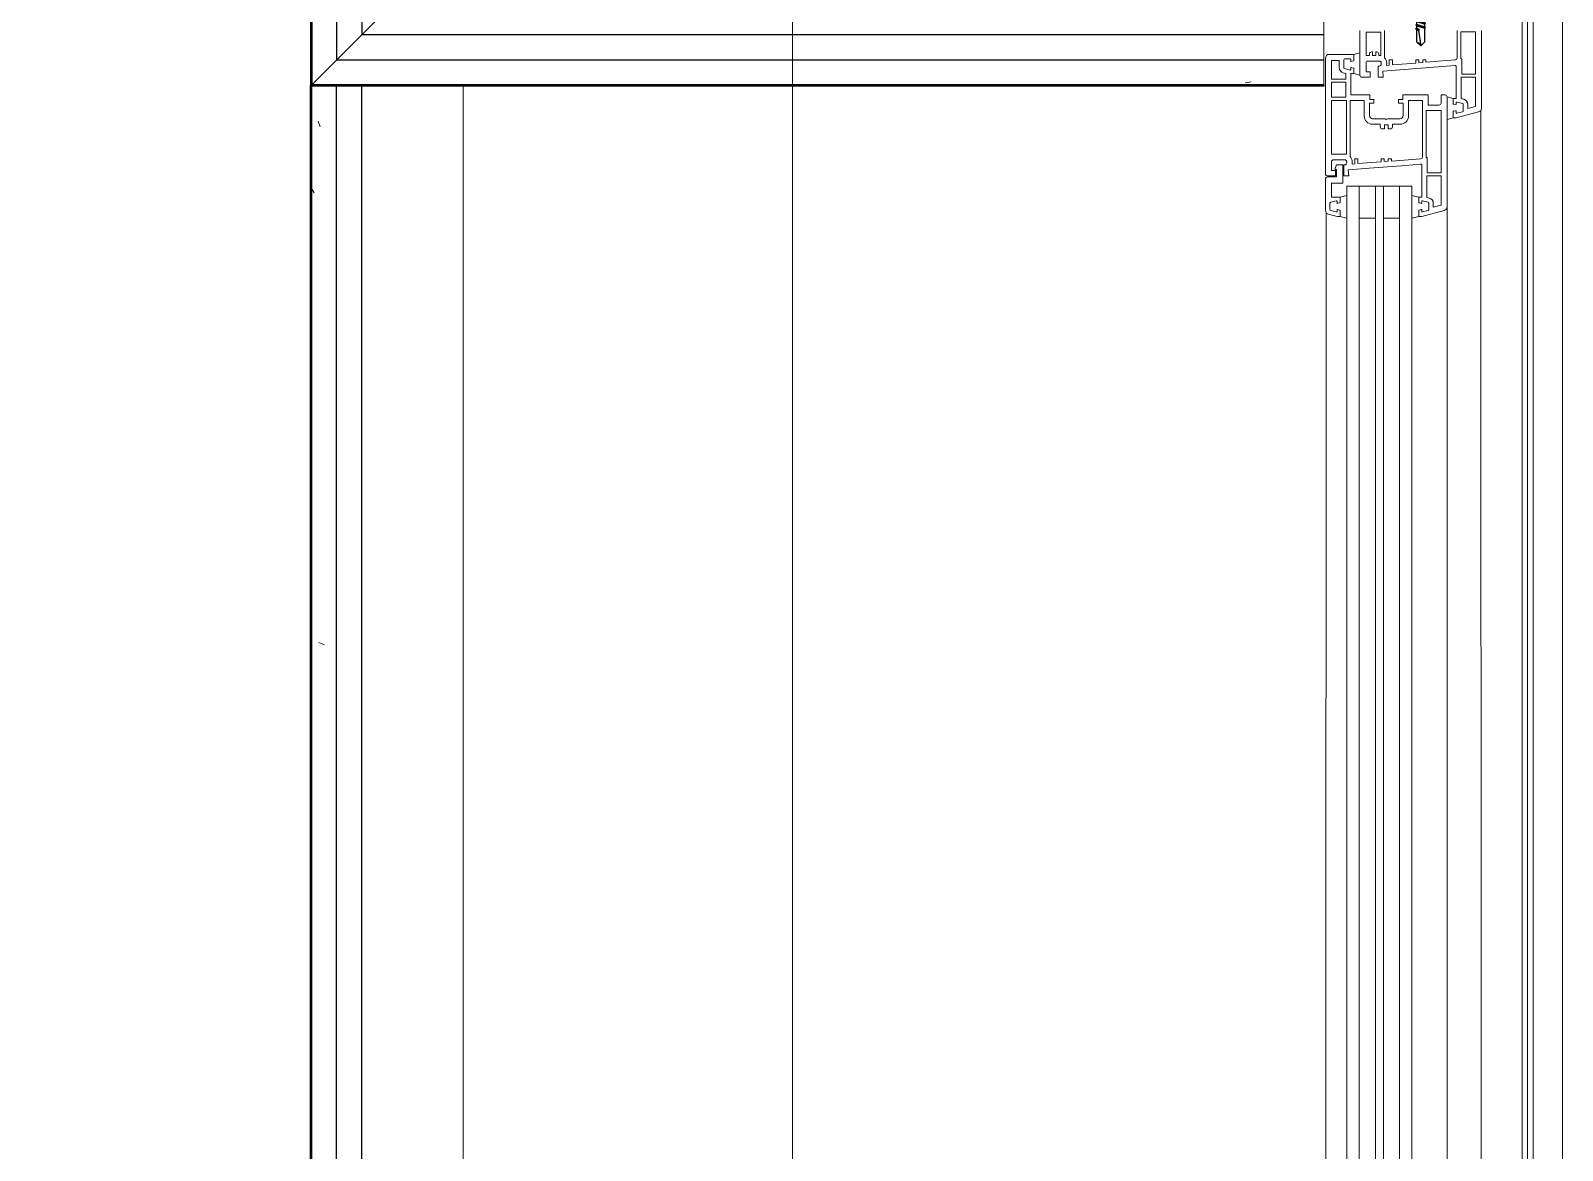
# Model space of a CAD drawing. Header units: metres. Extents: x -7665 to -5405, y -4871 to -3608.
# Drawn here: x -5483.862 to -5483.106, y -4858.684 to -4858.132 of the extents above; entities that cross this region are included whole.
import ezdxf

# ---------------------------------------------------------------- set-up
doc = ezdxf.new("R2010")
doc.units = ezdxf.units.M
doc.linetypes.add('Xref_level ST-8$0$DASHDOT', pattern=[25.4, 12.7, -6.35, 0, -6.35])
doc.layers.add('_5-1_Площадь помещений', color=2, linetype='Continuous', lineweight=30, plot=False)
for name, color, linetype in [('A-Wall', 113, 'Continuous'), ('HAUPTPROFIL', 7, 'Continuous'), ('S-METL', 7, 'Continuous'), ('Стены ГКЛ (графика)', 7, 'Continuous')]:
    doc.layers.add(name, color=color, linetype=linetype)
doc.layers.add('ГКЛ (контур)', color=255, linetype='Continuous', plot=False)
doc.layers.add('ГКЛ Откосы (контур)', color=7, linetype='Continuous', plot=False)
for name, color, linetype, lineweight in [('Обобщенные модели', 7, 'Continuous', 18), ('ОСИ', 250, 'Xref_level ST-8$0$DASHDOT', 5), ('Цоколь', 252, 'Continuous', 18)]:
    doc.layers.add(name, color=color, linetype=linetype, lineweight=lineweight)
doc.layers.add('Окна', color=7, linetype='Continuous', lineweight=9, true_color=0x0080c0)
pattern_1 = [(0, (12, 6), (3, 300), [3, -300]), (10, (108, 12), (-49.14003004104248, 295.9632704366632), [2.999999999999999, -299.9999999999998]), (20, (54, 78), (-99.78696513534288, 282.9338466657496), [3, -300]), (29.99999999999999, (120, 126), (-147.4019237886467, 261.3076211353316), [3, -300]), (40, (42.00000000000001, 144), (-190.5381495766049, 231.741695764753), [2.999999999999999, -299.9999999999998]), (49.99999999999999, (66, 216), (-227.8849701066338, 195.1344162353187), [3, -300]), (59.99999999999999, (24, 270), (-258.3076211353316, 152.5980762113534), [3, -300]), (70, (120, 264), (-280.8817258057955, 105.4251208600584), [2.999999999999999, -299.9999999999998]), (80, (192, 276), (-294.9213813706616, 55.04887655911575), [2.999999999999999, -299.9999999999998]), (90, (228, 204), (-300, 3.000000000000018), [3, -300]), (99.99999999999997, (288, 198), (-295.9632704366632, -49.14003004104247), [3, -299.9999999999999]), (110, (288, 90), (-282.9338466657496, -99.78696513534288), [3, -300]), (120, (234, 54), (-261.3076211353316, -147.4019237886466), [2.999999999999999, -299.9999999999998]), (130, (150, 72), (-231.741695764753, -190.5381495766049), [3, -300]), (140, (204, 126), (-195.1344162353188, -227.8849701066338), [3, -300]), (150, (150, 180), (-152.5980762113533, -258.3076211353316), [3, -300]), (160.0000000000001, (276, 12), (-105.4251208600585, -280.8817258057954), [3, -300])]

# ---------------------------------------------------------------- blocks, each defined once
blk = doc.blocks.new('29-4.8-drill')
at = {"color": 0, "ltscale": 100}
for p, q in [((-6.80000000000291, 4), (-3.400000000001455, 4)), ((-6.80000000000291, -4), (-6.80000000000291, 4)), ((-6.80000000000291, 2), (-3.400000000001455, 2)), ((-3.400000000001455, 5.25), (-2.5, 5.25)), ((-3.400000000001455, -5.25), (-3.400000000001455, 5.25)), ((-3.400000000001455, 4), (-3.400000000001455, -4)), ((-2.5, 5.25), (-2.5, -5.25)), ((-2.5, -2.049999999995634), (-2.5, 2.05000000000291)), ((-2.5, 2.05000000000291), (-2, 2.05000000000291)), ((-2, 7), (-1.5, 7)), ((-2, -7), (-2, 7)), ((-1.5, 7), (-1.5, -7)), ((-1.5, 7), (0, 7)), ((-1.5, -7), (-1.5, 7)), ((0, 7), (0, -7)), ((0, 2.049999999995634), (1.863843876330066, 2.05000000000291)), ((2.21384387632861, 2.400000000001455), (1.863843876330066, 2.05000000000291)), ((1.863843876330066, 2.05000000000291), (3.150000000037835, -2.049999999995634)), ((2.213843876321334, 2.400000000001455), (3.5, -2.400000000001455)), ((2.213843876314058, 2.400000000001455), (2.563843876312603, 2.05000000000291)), ((2.563843876312603, 2.05000000000291), (3.863843876330066, 2.05000000000291)), ((2.563843876312603, 2.05000000000291), (3.850000000013097, -2.049999999988358)), ((4.21384387632861, 2.400000000001455), (3.863843876330066, 2.05000000000291)), ((3.863843876330066, 2.05000000000291), (5.150000000037835, -2.049999999995634)), ((4.213843876321334, 2.400000000001455), (5.5, -2.400000000001455)), ((4.213843876314058, 2.400000000001455), (4.563843876312603, 2.05000000000291)), ((4.563843876312603, 2.05000000000291), (5.863843876330066, 2.05000000000291)), ((4.563843876312603, 2.05000000000291), (5.850000000013097, -2.049999999988358)), ((6.21384387632861, 2.400000000001455), (5.863843876330066, 2.05000000000291)), ((5.863843876330066, 2.05000000000291), (7.150000000037835, -2.049999999995634)), ((6.213843876321334, 2.400000000001455), (7.5, -2.400000000001455)), ((6.213843876314058, 2.400000000001455), (6.563843876312603, 2.05000000000291)), ((6.563843876312603, 2.05000000000291), (7.863843876330066, 2.05000000000291)), ((6.563843876312603, 2.05000000000291), (7.850000000013097, -2.049999999988358)), ((8.21384387632861, 2.400000000001455), (7.863843876330066, 2.05000000000291)), ((7.863843876330066, 2.05000000000291), (9.150000000037835, -2.049999999995634)), ((8.213843876321334, 2.400000000001455), (9.5, -2.400000000001455)), ((8.213843876314058, 2.400000000001455), (8.563843876312603, 2.05000000000291)), ((8.563843876312603, 2.05000000000291), (9.863843876330066, 2.05000000000291)), ((8.563843876312603, 2.05000000000291), (9.850000000013097, -2.049999999988358)), ((10.21384387632861, 2.400000000001455), (9.863843876330066, 2.05000000000291)), ((9.863843876330066, 2.05000000000291), (11.15000000003783, -2.049999999995634)), ((10.21384387632133, 2.400000000001455), (11.5, -2.400000000001455)), ((10.21384387631406, 2.400000000001455), (10.5638438763126, 2.05000000000291)), ((10.5638438763126, 2.05000000000291), (11.86384387633007, 2.05000000000291)), ((10.5638438763126, 2.05000000000291), (11.8500000000131, -2.049999999988358)), ((12.21384387632861, 2.400000000001455), (11.86384387633007, 2.05000000000291)), ((11.86384387633007, 2.05000000000291), (13.15000000003783, -2.049999999995634)), ((12.21384387632133, 2.400000000001455), (13.5, -2.400000000001455)), ((12.21384387631406, 2.400000000001455), (12.5638438763126, 2.05000000000291)), ((12.5638438763126, 2.05000000000291), (13.86384387633007, 2.05000000000291)), ((12.5638438763126, 2.05000000000291), (13.8500000000131, -2.049999999988358)), ((14.21384387632861, 2.400000000001455), (13.86384387633007, 2.05000000000291)), ((13.86384387633007, 2.05000000000291), (15.15000000003783, -2.049999999995634)), ((14.21384387632133, 2.400000000001455), (15.5, -2.400000000001455)), ((14.21384387631406, 2.400000000001455), (14.5638438763126, 2.05000000000291)), ((14.5638438763126, 2.05000000000291), (15.86384387633007, 2.05000000000291)), ((14.5638438763126, 2.05000000000291), (15.8500000000131, -2.049999999988358)), ((16.21384387632861, 2.400000000001455), (15.86384387633007, 2.05000000000291)), ((15.86384387633007, 2.05000000000291), (17.15000000003783, -2.049999999995634)), ((16.21384387632133, 2.400000000001455), (17.5, -2.400000000001455)), ((16.21384387631406, 2.400000000001455), (16.5638438763126, 2.05000000000291)), ((16.5638438763126, 2.05000000000291), (17.86384387633007, 2.05000000000291)), ((16.5638438763126, 2.05000000000291), (17.8500000000131, -2.049999999988358)), ((18.21384387632861, 2.400000000001455), (17.86384387633007, 2.05000000000291)), ((17.86384387633007, 2.05000000000291), (18.15347677590034, 1.126710154894681)), ((18.50347677589161, 0.7767101549034123), (18.15347677589307, 1.126710154901957)), ((18.21384387632133, 2.400000000001455), (18.61809201786673, 0.8913253968930803)), ((18.21384387631406, 2.400000000001455), (18.5638438763126, 2.05000000000291)), ((18.50347677587706, 0.7767101549034123), (18.85347677587561, 1.126710154901957)), ((18.5638438763126, 2.05000000000291), (24.44999999998254, 2.05000000000291)), ((18.5638438763126, 2.05000000000291), (18.85347677588288, 1.126710154909233)), ((18.85347677587561, 1.126710154901957), (26.50000000000728, 0)), ((26.49999999999272, 0), (24.44999999998254, 2.05000000000291)), ((24.44999999998254, 2.05000000000291), (25.51833517263003, 0.1446476650016848)), ((-6.80000000000291, -2), (-3.400000000001455, -2)), ((-3.400000000001455, -4), (-6.80000000000291, -4)), ((-2.5, -5.25), (-3.400000000001455, -5.25)), ((-2, -2.049999999995634), (-2.5, -2.049999999995634)), ((-1.5, -7), (-2, -7)), ((0, -7), (-1.5, -7)), ((3.150000000037835, -2.049999999995634), (0, -2.049999999995634)), ((3.500000000029104, -2.399999999986903), (3.150000000030559, -2.049999999988358)), ((3.500000000014552, -2.399999999986903), (3.850000000013097, -2.049999999988358)), ((5.150000000037835, -2.049999999995634), (3.850000000005821, -2.049999999995634)), ((5.500000000029104, -2.399999999986903), (5.150000000030559, -2.049999999988358)), ((5.500000000014552, -2.399999999986903), (5.850000000013097, -2.049999999988358)), ((7.150000000037835, -2.049999999995634), (5.850000000005821, -2.049999999995634)), ((7.500000000029104, -2.399999999986903), (7.150000000030559, -2.049999999988358)), ((7.500000000014552, -2.399999999986903), (7.850000000013097, -2.049999999988358)), ((9.150000000037835, -2.049999999995634), (7.850000000005821, -2.049999999995634)), ((9.500000000029104, -2.399999999986903), (9.150000000030559, -2.049999999988358)), ((9.500000000014552, -2.399999999986903), (9.850000000013097, -2.049999999988358)), ((11.15000000003783, -2.049999999995634), (9.85000000000582, -2.049999999995634)), ((11.5000000000291, -2.399999999986903), (11.15000000003056, -2.049999999988358)), ((11.50000000001455, -2.399999999986903), (11.8500000000131, -2.049999999988358)), ((13.15000000003783, -2.049999999995634), (11.85000000000582, -2.049999999995634)), ((13.5000000000291, -2.399999999986903), (13.15000000003056, -2.049999999988358)), ((13.50000000001455, -2.399999999986903), (13.8500000000131, -2.049999999988358)), ((15.15000000003783, -2.049999999995634), (13.85000000000582, -2.049999999995634)), ((15.5000000000291, -2.399999999986903), (15.15000000003056, -2.049999999988358)), ((15.50000000001455, -2.399999999986903), (15.8500000000131, -2.049999999988358)), ((17.15000000003783, -2.049999999995634), (15.85000000000582, -2.049999999995634)), ((17.5000000000291, -2.399999999986903), (17.15000000003056, -2.049999999988358)), ((17.50000000001455, -2.399999999986903), (17.8500000000131, -2.049999999988358)), ((24.45000000000437, -2.049999999995634), (17.85000000000582, -2.049999999995634)), ((26.49999999999272, -1.455191522836685e-11), (24.45000000000437, -2.049999999995634))]:
    blk.add_line(p, q, dxfattribs=at)
blk = doc.blocks.new('ОК-1 1200 (ширина проема)')
at = {"linetype": 'ByBlock', "ltscale": 500}
for p, q in [((138.6341880499385, 97), (1060.148289091885, 96.58670668082777)), ((1066.043625324965, 91.67764571355656), (1065.306292434689, 94.42940952256322)), ((1063.187866458204, 37.00000000023283), (136.8121335413307, 37)), ((88.11598111875355, 20), (1110.666496023536, 20.41329331940506))]:
    blk.add_line(p, q, dxfattribs=at)
for p, q in [((1058.303847576957, 89.79999999993015), (1057.5, 86.40000000002328)), ((1068.60769515438, 86.40000000002328), (1067.803847576957, 89.79999999993015)), ((1128.803847576957, 83), (1128, 80)), ((1138.303847576957, 83), (1139.10769515438, 80)), ((1058.303847576957, 51), (1057.5, 54.40000000002328)), ((1068.60769515438, 54.40000000002328), (1067.803847576957, 51)), ((1107, 34), (1106.196152422577, 37)), ((1117.303847576957, 37), (1116.5, 34))]:
    blk.add_line(p, q)
for points in [[(1084.803847576957, 86.5, -0.414213562373095), (1083.803847576957, 87.5), (1083.803847576957, 88), (1078.303847576957, 88), (1078.303847576957, 85.5), (1081.303847576957, 85.76246599061415), (1081.969858094584, 77.29999999993015), (1082.111521166749, 75.5), (1083.370748476125, 59.5), (1083.51241154829, 57.69999999995343), (1084.116615949664, 50.03931330773048, -0.4374590208799145), (1083.618163882289, 49.5), (1067.803847576957, 49.5), (1067.803847576957, 51), (1065.298591688741, 51, 0.3394542588645138), (1065.105406523682, 50.85176380898338), (1064.810662412085, 49.75176380900666, 0.4931454260322198), (1065.003847577143, 49.5), (1065.753847577143, 49.5, -0.4931454260300356), (1066.043625324965, 49.12235428649001), (1065.306292434689, 46.37059047748335, -0.3394542588645137), (1064.823329521343, 46), (1061.784365633037, 46, -0.3394542588625544), (1061.301402719691, 46.37059047748335), (1060.564069829416, 49.12235428649001, -0.4931454260300355), (1060.853847577237, 49.5), (1061.603847577237, 49.5, 0.4931454260322199), (1061.797032742295, 49.75176380900666), (1061.502288630698, 50.85176380898338, 0.3394542588645137), (1061.309103465639, 51), (1058.303847576957, 51), (1058.303847576957, 49.5), (1061.256014805753, 38.48236190970056, 0.3394542588625544), (1063.187866458669, 37), (1117.303847576957, 37, 0.414213562373095), (1118.303847576957, 38), (1118.303847576957, 40), (1114.303847576957, 40, -0.414213562373095), (1113.303847576957, 41), (1113.303847576957, 46.40000000002328), (1118.303847576957, 46.40000000002328), (1118.303847576957, 58.90000000002328), (1116.103847577237, 58.90000000002328), (1116.103847577237, 60.90000000002328), (1114.303847576957, 60.90000000002328), (1114.303847576957, 58.75), (1108.003847577143, 58.75, -0.414213562373095), (1106.503847577143, 60.25), (1106.503847577143, 66.48038475774229), (1106.20384757733, 67), (1106.503847577143, 67.51961524225771), (1106.503847577143, 73.75, -0.414213562373095), (1108.003847577143, 75.25), (1114.303847576957, 75.25), (1114.303847576957, 73.09999999997672), (1116.103847577237, 73.09999999997672), (1116.103847577237, 75.09999999997672), (1118.303847576957, 75.09999999997672), (1118.303847576957, 84.5), (1128.803847576957, 84.5), (1128.803847576957, 83), (1128.803847576957, 83), (1131.309103465639, 83, 0.3394542588625543), (1131.502288630698, 83.1482361909002), (1131.797032742295, 84.24823619099334, 0.4931454260322199), (1131.603847577237, 84.5), (1130.853847577237, 84.5, -0.4931454260300355), (1130.564069829416, 84.87764571350999), (1131.301402719691, 87.62940952251665, -0.3394542588645138), (1131.784365633037, 88), (1135.543625324965, 88, -0.414213562373095), (1136.043625324965, 87.5), (1136.043625324965, 84.87764571350999, -0.4931454260300356), (1135.753847577143, 84.5), (1135.003847577143, 84.5, 0.4931454260322198), (1134.810662412085, 84.24823619099334), (1135.105406523682, 83.1482361909002, 0.3394542588625544), (1135.298591688741, 83), (1138.303847576957, 83), (1138.303847576957, 95, 0.414213562373095), (1136.303847576957, 97), (1079.303847576957, 97, 0.414213562373095), (1078.303847576957, 96), (1078.303847576957, 92), (1081.003847577143, 92), (1081.003847577143, 94), (1085.303847576957, 94, -0.414213562373095), (1086.303847576957, 93), (1086.303847576957, 87.5, -0.414213562373095), (1085.303847576957, 86.5)], [(1135.303847576957, 90.19999999995343), (1135.303847576957, 94), (1126.003847577143, 94), (1126.003847577143, 87), (1128.855145349633, 87), (1129.176365901716, 88.19881142175291, -0.3394542588625544), (1131.784365633037, 90.19999999995343)], [(1139.5, 73.79999999993015), (1137.700000000186, 73.79999999993015), (1137.700000000186, 72.19999999995343), (1139.5, 72.19999999995343), (1139.5, 71.69999999995343, -0.414213562373095), (1138.5, 70.69999999995343), (1137.700000000186, 70.69999999995343), (1137.700000000186, 69.69999999995343), (1149.25, 69.69999999995343), (1149.25, 77), (1137.700000000186, 77), (1137.700000000186, 75.29999999993015), (1138.5, 75.29999999993015, -0.414213562373095), (1139.5, 74.29999999993015)], [(1062.936986515298, 43.79999999993015), (1063.955193446483, 40), (1078.303847576957, 40), (1078.303847576957, 47), (1067.752549804747, 47), (1067.431329252664, 45.80118857824709, -0.3394542588625543), (1064.823329521343, 43.79999999993015)], [(1111.633138938341, 26.79999999993015), (1112.651345869526, 23), (1127, 23), (1127, 30), (1116.44870222779, 30), (1116.127481675241, 28.80118857813068, -0.3394542588625543), (1113.519481944386, 26.79999999993015)]]:
    blk.add_lwpolyline(points, format="xyb", close=True)
for points in [[(1081.503847577143, 91.5), (1081.503847577143, 91.5), (1077.803847576957, 91.5), (1077.803847576957, 96, 0.414213562373095), (1076.803847576957, 97), (1061.365811950061, 97, 0.3394542588621176), (1059.433960297611, 95.51763809018303), (1058.303847576957, 91.29999999993015), (1058.303847576957, 89.79999999993015), (1061.309103465639, 89.79999999993015, 0.3394542588645137), (1061.502288630698, 89.94823619094677), (1061.797032742295, 91.04823619092349, 0.4931454260322199), (1061.603847577237, 91.29999999993015), (1060.853847577237, 91.29999999993015, -0.4931454260300355), (1060.564069829416, 91.67764571355656), (1061.301402719691, 94.42940952256322, -0.3394542588625544), (1061.784365633037, 94.79999999993015), (1064.823329521343, 94.79999999993015, -0.3394542588645137), (1065.306292434689, 94.42940952256322), (1066.043625324965, 91.67764571355656, -0.4931454260300356), (1065.753847577143, 91.29999999993015), (1065.003847577143, 91.29999999993015, 0.4931454260322198), (1064.810662412085, 91.04823619092349), (1065.105406523682, 89.94823619094677, 0.3394542588645138), (1065.298591688741, 89.79999999993015), (1067.803847576957, 89.79999999993015), (1067.803847576957, 94), (1074.803847576957, 94), (1074.803847576957, 88.5), (1083.803847576957, 88.5), (1083.803847576957, 91.5), (1082.063338021748, 92.25674328499008, 0.5401261357429529), (1081.503847577143, 91.88991526246537), (1081.503847577143, 91.5)], [(1085.292002456728, 69.50001371314283), (1084.38711319305, 81.00001371314283), (1086.803769689985, 81.00001371314283), (1086.803769689985, 82.50001371314283), (1084.269006244373, 82.50001371314283), (1084.162234281655, 83.85605538194068, 0.04360011146312175), (1084.803847576957, 83.79999999993015), (1085.303847576957, 83.79999999993015, 0.2005265521094505), (1087.936336893588, 84.90000000002328), (1115.603847577237, 84.90000000002328), (1115.603847577237, 77.90000000002328), (1108.003847577143, 77.89999999990687, 0.414213562373095), (1103.803847576957, 73.69999999995343), (1103.803847576957, 69.94999999995343), (1102.503847577143, 69.94999999995343, 0.414213562373095), (1101.503847577143, 68.94999999995343), (1101.503847577143, 67.84999999997672), (1103.503847577143, 67.84999999997672), (1103.503847577143, 67), (1103.503847577143, 66.04999999993015), (1101.503847577143, 66.04999999993015), (1101.503847577143, 64.94999999995343, 0.414213562373095), (1102.503847577143, 63.94999999995343), (1103.803847576957, 63.94999999995343), (1103.803847576957, 60.19999999995343, 0.414213562373095), (1108.003847577143, 56), (1115.603847577237, 56), (1115.603847577237, 49.09999999997672), (1087.821985654533, 49.09999999997672, -0.3913924554634349), (1086.825068321079, 50.0215409041848), (1085.685588877648, 64.5), (1086.803847576957, 64.5), (1086.803847576957, 66), (1085.567536317743, 66), (1085.410132904071, 68), (1086.803847576957, 68), (1086.803847576957, 69.5), (1085.292080343701, 69.5)], [(1150, 80), (1128, 80, 0.414213562373095), (1127, 79), (1127, 75), (1129.700000000186, 75), (1129.700000000186, 77), (1134, 77, -0.414213562373095), (1135, 76), (1135, 70.5, -0.414213562373095), (1134, 69.5), (1133.5, 69.5, -0.414213562373095), (1132.5, 70.5), (1132.5, 71), (1127, 71), (1127, 68.5), (1130, 68.76246599049773), (1132.812768372707, 33.03931330773048, -0.4374590208799145), (1132.314316304866, 32.5), (1116.5, 32.5), (1116.5, 34), (1113.994744111784, 34, 0.3394542588645138), (1113.801558946259, 33.85176380898338), (1113.506814834662, 32.75176380900666, 0.4931454260322198), (1113.700000000186, 32.5), (1114.450000000186, 32.5, -0.4931454260300356), (1114.739777748007, 32.12235428649001), (1114.002444857731, 29.37059047736693, -0.3394542588625543), (1113.519481944386, 29), (1110.480518055614, 29, -0.3394542588625544), (1109.997555142734, 29.37059047736693), (1109.260222251993, 32.12235428649001, -0.4931454260322198), (1109.549999999814, 32.5), (1110.299999999814, 32.5, 0.4931454260300356), (1110.493185165338, 32.75176380900666), (1110.198441053741, 33.85176380898338, 0.3394542588645137), (1110.005255888216, 34), (1107, 34), (1107, 32.5), (1109.952167228796, 21.48236190970056, 0.3394542588625544), (1111.884018881246, 20), (1150, 20)], [(1150, 67.89999999990687), (1136.632489316165, 67.89999999990687, -0.2005265521094505), (1134, 66.79999999993015), (1133.5, 66.79999999993015, -0.04359475772420548), (1132.858464591671, 66.85604166868143), (1132.965236554388, 65.5), (1135.600000000093, 65.5), (1135.600000000093, 64), (1133.083343503065, 64), (1133.988232766744, 52.5), (1135.600000000093, 52.5), (1135.600000000093, 51), (1134.106285326649, 51), (1134.263688740321, 49), (1135.600000000093, 49), (1135.600000000093, 47.5), (1134.381741300691, 47.5), (1135.521220743656, 33.0215409041848, 0.3913924554634349), (1136.518138077576, 32.09999999997672), (1150, 32.09999999997672)]]:
    blk.add_lwpolyline(points, format="xyb")
for points in [[(1089.003847577143, 94), (1115.603847577237, 94), (1115.603847577237, 86.69999999995343), (1089.003847577143, 86.69999999995343)], [(1117.103847577237, 87), (1124.503847577143, 87), (1124.503847577143, 94), (1117.103847577237, 94)], [(1087.408245046623, 46.79999999993015), (1087.379892774858, 47.29999999993015), (1110.603847577237, 47.29999999993015), (1110.603847577237, 40), (1079.803847576957, 40), (1079.803847576957, 46.79999999993015)], [(1136.104397469666, 29.79999999993015), (1136.0760451979, 30.29999999993015), (1149.399999999907, 30.29999999993015), (1149.399999999907, 23), (1128.5, 23), (1128.5, 29.79999999993015)]]:
    blk.add_lwpolyline(points, close=True)
for points in [[(126.6961524225771, 80.40000000002328), (126.6961524225771, 86.40000000002328), (1073.303847576957, 86.39999999990687), (1073.303847576957, 80.39999999990687)], [(1073.303847576957, 72.40000000002328), (1073.303847576957, 80.40000000002328), (1057.5, 80.40000000002328), (1057.5, 72.40000000002328)], [(126.6961524225771, 68.39999999979045), (126.6961524225771, 72.39999999979045), (1073.303847576957, 72.39999999990687), (1073.303847576957, 68.39999999990687)], [(1073.303847576957, 60.40000000002328), (1073.303847576957, 68.40000000002328), (1057.5, 68.40000000002328), (1057.5, 60.40000000002328)], [(126.6961524225771, 54.4000000001397), (126.6961524225771, 60.4000000001397), (1073.303847576957, 60.39999999990687), (1073.303847576957, 54.39999999990687)]]:
    blk.add_lwpolyline(points, close=True, dxfattribs=at)
at = {"layer": 'HAUPTPROFIL'}
for p, q in [((1058.303847576957, 89.79999999993015), (1058.303847576957, 89.79999999993015)), ((1058.303847576957, 51), (1058.303847576957, 51)), ((1107.303847577423, 34), (1107.303847577423, 34))]:
    blk.add_line(p, q, dxfattribs=at)
at = {"layer": 'S-METL', "xscale": -1}
blk.add_blockref('29-4.8-drill', (1169.001835999545, 50.03805395809468), dxfattribs=at)
blk = doc.blocks.new('*U91')
at = {"layer": 'A-Wall', "linetype": 'Continuous', "lineweight": 18}
h = blk.add_hatch(dxfattribs=at)
h.set_pattern_fill('GENERAL_TEXTURE', color=30, scale=300, style=0, pattern_type=2)
h.set_pattern_definition(pattern_1)
h.paths.add_polyline_path([(12.5, 0), (12.5, -12.5), (530.7155004115775, -12.5), (530.7155004115775, 0)], flags=0)
at = {"layer": 'A-Wall', "color": 30, "linetype": 'Continuous', "lineweight": 50}
blk.add_line((0.8847013400118158, -1.347017690507073), (397.9996588081303, -1.347017690507073), dxfattribs=at)
at = {"layer": 'A-Wall', "color": 11, "linetype": 'Continuous', "lineweight": 25}
for p, q in [((0.8847013400118158, -13.84701769050707), (385.4996588081303, -13.84701769050707)), ((0.8847013400118158, -26.34701769050707), (372.9996588081303, -26.34701769050707))]:
    blk.add_line(p, q, dxfattribs=at)
at = {"layer": 'A-Wall', "color": 8, "linetype": 'Continuous', "lineweight": 0}
blk.add_line((0.8847013400118158, -76.34701769050706), (322.9996588081303, -76.34701769050707), dxfattribs=at)
for points in [[(0.8847013400118158, -1.347017690507073), (0.8847013400118158, -76.34701769050706)], [(322.9996588081303, -76.34701769050707), (397.9996588081303, -1.347017690507073)]]:
    blk.add_lwpolyline(points, dxfattribs=at)
blk = doc.blocks.new('*U97')
at = {"layer": 'A-Wall', "linetype": 'Continuous', "lineweight": 18}
h = blk.add_hatch(dxfattribs=at)
h.set_pattern_fill('GENERAL_TEXTURE', color=30, scale=300, style=0, pattern_type=2)
h.set_pattern_definition(pattern_1)
h.paths.add_polyline_path([(12.5, 0), (12.5, -12.5), (530.7155004115775, -12.5), (530.7155004115775, 0)], flags=0)
at = {"layer": 'A-Wall', "color": 30, "linetype": 'Continuous', "lineweight": 50}
blk.add_line((0.8847013400118158, -1.347017690507073), (500.4490197757441, -1.347017690507073), dxfattribs=at)
at = {"layer": 'A-Wall', "color": 11, "linetype": 'Continuous', "lineweight": 25}
for p, q in [((0.8847013400118158, -13.84701769050707), (487.9490197757441, -13.84701769050707)), ((0.8847013400118158, -26.34701769050707), (475.4490197757441, -26.34701769050707))]:
    blk.add_line(p, q, dxfattribs=at)
at = {"layer": 'A-Wall', "color": 8, "linetype": 'Continuous', "lineweight": 0}
blk.add_line((0.8847013400118158, -76.34701769050706), (425.449019775744, -76.34701769050707), dxfattribs=at)
for points in [[(0.8847013400118158, -1.347017690507073), (0.8847013400118158, -76.34701769050706)], [(425.4490197757441, -76.34701769050707), (500.4490197757441, -1.347017690507073)]]:
    blk.add_lwpolyline(points, dxfattribs=at)
blk = doc.blocks.new('*U98')
at = {"layer": 'A-Wall', "linetype": 'Continuous', "lineweight": 18}
h = blk.add_hatch(dxfattribs=at)
h.set_pattern_fill('GENERAL_TEXTURE', color=30, scale=300, style=0, pattern_type=2)
h.set_pattern_definition(pattern_1)
h.paths.add_polyline_path([(12.5, 0), (12.5, -12.5), (530.7155004115775, -12.5), (530.7155004115775, 0)], flags=0)
at = {"layer": 'A-Wall', "color": 30, "linetype": 'Continuous', "lineweight": 50}
blk.add_line((-420.3850829617405, -1.347017690507073), (567.4999999999017, -1.347017690507073), dxfattribs=at)
at = {"layer": 'A-Wall', "color": 11, "linetype": 'Continuous', "lineweight": 25}
for p, q in [((-420.3850829617405, -13.84701769050707), (567.4999999999017, -13.84701769050707)), ((-420.3850829617405, -26.34701769050707), (567.4999999999017, -26.34701769050707))]:
    blk.add_line(p, q, dxfattribs=at)
at = {"layer": 'A-Wall', "color": 8, "linetype": 'Continuous', "lineweight": 0}
blk.add_line((-420.3850829617405, -76.34701769050707), (567.4999999999017, -76.34701769050707), dxfattribs=at)
blk.add_lwpolyline([(567.4999999999017, -1.347017690507073), (567.4999999999017, -76.34701769050707)], dxfattribs=at)
blk = doc.blocks.new('*U183')
at = {"layer": 'Цоколь'}
for p, q in [((7299.999999999978, -9.094947017729282e-13), (0, 0)), ((7302.588190451002, -2.588190451025184), (0, -2.588190451025184)), ((7305.485967929869, -5.485967929891558), (0, -5.485967929892468)), ((7319.868340227321, -19.86834022734274), (-9.094947017729282e-13, -19.86834022734365))]:
    blk.add_line(p, q, dxfattribs=at)

msp = doc.modelspace()

# ---------------------------------------------------------------- linework, layer by layer
at = {"layer": '_5-1_Площадь помещений'}
msp.add_lwpolyline([(-5511.821365646552, -4857.762400349545), (-5483.723814666329, -4857.762400349545), (-5483.723814666329, -4859.606196634222), (-5511.821365646552, -4859.606196634222)], close=True, dxfattribs=at)
at = {"layer": 'ГКЛ (контур)'}
msp.add_lwpolyline([(-5483.723814666329, -4857.762081335562), (-5483.723814666329, -4859.607081335562)], dxfattribs=at)
at = {"layer": 'ГКЛ Откосы (контур)'}
msp.add_lwpolyline([(-5483.723814666329, -4858.159196293031), (-5483.223814666329, -4858.159196293031)], dxfattribs=at)
at = {"layer": 'ОСИ'}
msp.add_line((-5483.486365646552, -4867.205464102768), (-5483.486365646552, -4852.604540654441), dxfattribs=at)

# ---------------------------------------------------------------- block references
at = {"layer": 'Обобщенные модели', "xscale": 0.001, "yscale": 0.001, "zscale": 0.001, "rotation": 90.00000000000001}
msp.add_blockref('*U183', (-5483.126365646553, -4860.882081335562), dxfattribs=at)
at = {"layer": 'Окна', "color": 7, "xscale": 0.001, "yscale": 0.001, "zscale": 0.001, "rotation": 90}
msp.add_blockref('ОК-1 1200 (ширина проема)', (-5483.126365646553, -4859.282081335562), dxfattribs=at)
at = {"layer": 'Стены ГКЛ (графика)', "yscale": 0.001, "zscale": 0.001}
for name, p, xscale, rotation in [('*U91', (-5483.725161684019, -4857.761196634222), -0.001, 90), ('*U97', (-5483.223365646552, -4858.160543310721), 0.001, 180), ('*U98', (-5483.725161684019, -4858.72669629303), 0.001, 90)]:
    msp.add_blockref(name, p, dxfattribs=dict(at, xscale=xscale, rotation=rotation))

doc.saveas('drawing.dxf')
